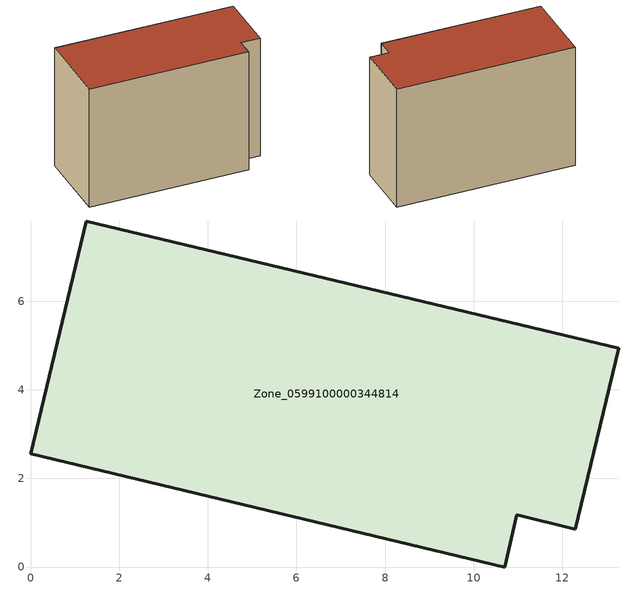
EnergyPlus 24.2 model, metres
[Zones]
Zone_0599100000344814
 floor ground (C_G): 0,2.56 1.26,7.81 13.28,4.94 12.3,0.85 10.98,1.18 10.7,0 z0
 wall outside (C_F): 1.26,7.81 0,2.56 10.7,0 10.98,1.18 12.3,0.85 13.28,4.94 1.26,7.81 z0:8.75
 roof outside (C_R): 13.28,4.94 1.26,7.81 0,2.56 10.7,0 10.98,1.18 12.3,0.85 z8.75
[BUILDING]
Pand.0599100000344814: North Axis=0; Terrain=City; Loads Convergence Tolerance Value=0.04; Temperature Convergence Tolerance Value=0.4; Solar Distribution=FullExterior; Maximum Number of Warmup Days=25; Minimum Number of Warmup Days=1
[Site:Location]
Rotterdam.The.Hague.AP_ZH_NLD Design_Conditions: Latitude=51.96; Longitude=4.45; Time Zone=1; Elevation=-4.5
[SITE:GROUNDTEMPERATURE:BUILDINGSURFACE]
18, 18, 18, 18, 18, 18, 18, 18, 18, 18, 18, 18
[MATERIAL] Thermal Absorptance=0.9; Solar Absorptance=0.7; Visible Absorptance=0.7
Name | Roughness | Thickness | Conductivity | Density | Specific Heat
G.TI.1992-2005 | MediumSmooth | 0.15 | 0.06 | 540 | 1210
F.TI.1992-2005 | Rough | 0.3 | 0.12 | 1920 | 840
R.TI.1992-2005 | MediumRough | 0.2 | 0.08 | 1500 | 1000
[CONSTRUCTION]
C_G: G.TI.1992-2005
C_F: F.TI.1992-2005
C_R: R.TI.1992-2005
[ZONE]
Zone_0599100000344814: Type=1; Multiplier=1; Ceiling Height=Autocalculate; Volume=Autocalculate; Floor Area=autocalculate; Part of Total Floor Area=Yes
[ZONEINFILTRATION:DESIGNFLOWRATE]
Infil_Zone_0599100000344814: Zone or ZoneList or Space or SpaceList=Zone_0599100000344814; Schedule=AlwaysOn; Design Flow Rate Calculation Method=Flow/Area; Flow Rate per Floor Area=0.0015; Constant Term Coefficient=1; Temperature Term Coefficient=0; Velocity Term Coefficient=0; Velocity Squared Term Coefficient=0
[HVACTEMPLATE:ZONE:IDEALLOADSAIRSYSTEM]
Zone_0599100000344814: Maximum Heating Supply Air Temperature=50; Minimum Cooling Supply Air Temperature=13; Maximum Heating Supply Air Humidity Ratio=0.0156; Minimum Cooling Supply Air Humidity Ratio=0.0077; Heating Limit=NoLimit; Cooling Limit=NoLimit; Dehumidification Control Type=ConstantSensibleHeatRatio; Cooling Sensible Heat Ratio=0.7; Dehumidification Setpoint=60; Humidification Control Type=None; Humidification Setpoint=30; Outdoor Air Method=None; Outdoor Air Flow Rate per Person=0.00944; Outdoor Air Flow Rate per Zone Floor Area=0; Outdoor Air Flow Rate per Zone=0; Demand Controlled Ventilation Type=None; Outdoor Air Economizer Type=NoEconomizer; Heat Recovery Type=None; Sensible Heat Recovery Effectiveness=0.7; Latent Heat Recovery Effectiveness=0.65
[ZONECONTROL:THERMOSTAT]
ThermostatControl_Zone_0599100000344814: Zone or ZoneList=Zone_0599100000344814; Control Type Schedule=DualSetpointControlType; Control 1=Thermostat_Zone_0599100000344814; Temperature Difference Between Cutout And Setpoint=0
[THERMOSTATSETPOINT:DUALSETPOINT]
Thermostat_Zone_0599100000344814: Heating Setpoint Temperature Schedule=HeatingSetpoint_Zone_0599100000344814; Cooling Setpoint Temperature Schedule=CoolingSetpoint_Zone_0599100000344814
[SCHEDULE:COMPACT]
HeatingSetpoint_Zone_0599100000344814: Through: 12/31, For: AllDays, Until: 24:00, 21
CoolingSetpoint_Zone_0599100000344814: Through: 12/31, For: AllDays, Until: 24:00, 24
DualSetpointControlType: Through: 12/31, For: AllDays, Until: 24:00, 4
AlwaysOn: Through: 12/31, For: AllDays, Until: 24:00, 1
